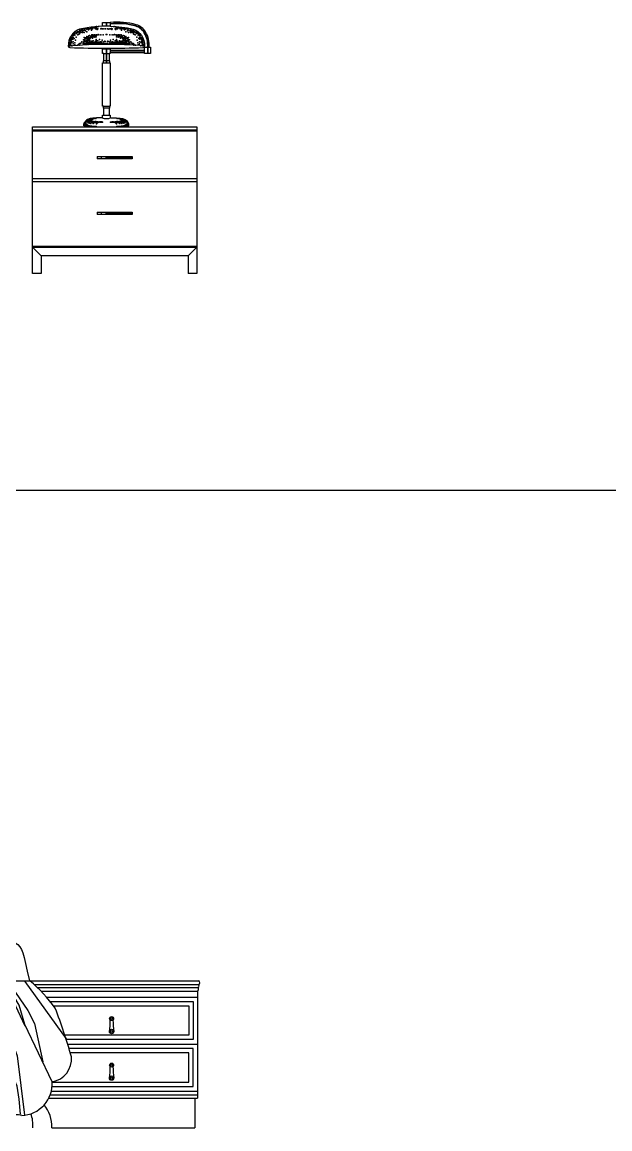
# Model space of a CAD drawing. Header units: millimetres. Extents: x 6388 to 59789, y -18725 to 8137.
# Drawn here: x 26672 to 28674, y 1434 to 5205 of the extents above; entities that cross this region are included whole.
import ezdxf

# ---------------------------------------------------------------- set-up
doc = ezdxf.new("R2010")
doc.units = ezdxf.units.MM
doc.layers.add('www.cad-blocks.net', color=7, linetype='Continuous')

# ---------------------------------------------------------------- blocks, each defined once
blk = doc.blocks.new('A$C5C5230F6')
for p, q in [((2681.4, 855.6), (2681.4, 842.7)), ((2682.9, 855.6), (2682.9, 842.7)), ((2681.4, 765.3), (2681.4, 749.7)), ((2682.9, 765.3), (2682.9, 749.7)), ((2695.2, 760.8), (2811.8, 760.8)), ((2695.2, 759.2), (2811.8, 759.2)), ((2821.6, 771), (2821.6, 749.9)), ((2822.8, 771), (2822.8, 749.9)), ((2671.6, 718.3), (2692.7, 718.3)), ((2672.9, 749.7), (2691.4, 749.7)), ((2691.4, 724.4), (2672.9, 724.4)), ((2681.5, 724.4), (2681.5, 718.3)), ((2681.7, 749.7), (2681.7, 724.4)), ((2682.6, 749.7), (2682.6, 724.4)), ((2682.8, 724.4), (2682.8, 718.3)), ((2695.2, 753.1), (2811.8, 753.1)), ((2671.6, 570.1), (2692.7, 570.1)), ((2691.4, 564), (2672.9, 564)), ((2672.9, 539.2), (2691.4, 539.2)), ((2430, 488), (2430, 500)), ((2430, 500), (2990, 500)), ((2990, 500), (2990, 488)), ((2990, 488), (2430, 488)), ((2430, 0), (2430, 488)), ((2990, 485), (2430, 485)), ((2990, 488), (2990, 90)), ((2650, 399.2), (2650, 391.2)), ((2650, 399.2), (2710, 399.2)), ((2770, 391.2), (2650, 391.2)), ((2770, 397.3), (2679.3, 397.3)), ((2770, 395.3), (2679.3, 395.3)), ((2769.9, 394), (2679.3, 394)), ((2710, 399.2), (2770, 399.2)), ((2770, 399.2), (2770, 391.2)), ((2990, 322.5), (2432.8, 322.5)), ((2990, 312.5), (2432.8, 312.5)), ((2650, 209), (2650, 201)), ((2650, 209), (2710, 209)), ((2770, 201), (2650, 201)), ((2770, 207.1), (2679.3, 207.1)), ((2770, 205), (2679.3, 205)), ((2769.9, 203.8), (2679.3, 203.8)), ((2710, 209), (2770, 209)), ((2770, 209), (2770, 201)), ((2990, 92), (2430, 92)), ((2430, 60), (2430, 90)), ((2430, 90), (2990, 90)), ((2460, 60), (2430, 90)), ((2960, 60), (2990, 90)), ((2990, 90), (2990, 0)), ((2960, 60), (2460, 60)), ((2460, 60), (2460, 0)), ((2960, 60), (2960, 0)), ((2460, 0), (2430, 0)), ((2990, 0), (2960, 0))]:
    blk.add_line(p, q)
for points in [[(2695.2, 842.4, 0.064459), (2590.8, 832.7, 0.178104), (2562.7, 811, 0.15202), (2552, 774.6)], [(2827.6, 771, 0.15616), (2815.6, 823.1, 0.180266), (2783.8, 847.6, 0.100872), (2695.2, 855)], [(2695.2, 842.4, -0.049707), (2773.5, 832.7, -0.178104), (2801.5, 811, -0.15202), (2812.3, 774.6)], [(2823.4, 771.4, 0.156017), (2812, 820.9, 0.179879), (2782.6, 843.6, 0.100831), (2695.7, 850.8, 0.100831)], [(2822.3, 771.5, 0.155978), (2811.1, 820.4, 0.179774), (2782.3, 842.6, 0.100821), (2695.8, 849.8, 0.100821)], [(2552, 774.6, 0.338174), (2557.6, 770.1, 0.021936), (2806.7, 770.1, 0.338174), (2812.3, 774.6)]]:
    blk.add_lwpolyline(points, format="xyb")
for points in [[(2669.1, 842.4), (2669.1, 855.6), (2695.2, 855.6), (2695.2, 842.4)], [(2668.3, 531.1), (2665.8, 531), (2662.8, 530.9), (2659.8, 530.8), (2656.8, 530.7), (2653.9, 530.5), (2651, 530.4), (2648.1, 530.2), (2645.2, 529.9), (2642.2, 529.7), (2639.3, 529.4), (2636.2, 529.1), (2633.2, 528.7), (2630, 528.3), (2626.8, 527.8), (2623.6, 527), (2620.5, 525.9), (2617.5, 524.5), (2614.5, 522.6), (2611.8, 520.1), (2609.2, 516.9)], [(2695.2, 531.1), (2697.7, 531), (2700.7, 530.9), (2703.7, 530.8), (2706.6, 530.7), (2709.6, 530.5), (2712.5, 530.4), (2715.4, 530.2), (2718.3, 529.9), (2721.2, 529.7), (2724.2, 529.4), (2727.2, 529.1), (2730.3, 528.7), (2733.5, 528.3), (2736.6, 527.8), (2739.8, 527), (2742.9, 525.9), (2746, 524.5), (2748.9, 522.6), (2751.7, 520.1), (2754.2, 516.9)], [(2604.7, 503.4), (2604.7, 503.6), (2604.8, 505.4), (2604.9, 507), (2605.1, 508.3), (2605.3, 509.4), (2605.6, 510.4), (2605.8, 511.2), (2606.1, 511.9), (2606.3, 512.6), (2606.6, 513.2), (2606.8, 513.7), (2607.1, 514.2), (2607.4, 514.7), (2607.7, 515.1), (2608.1, 515.6), (2608.4, 516), (2608.8, 516.5), (2609.2, 516.9)], [(2604.7, 503.4), (2612.9, 501.9), (2630.7, 500.8), (2654.8, 500.2), (2682, 500), (2709.3, 500.2), (2733.2, 500.8), (2750.8, 501.9), (2758.8, 503.4)], [(2758.8, 503.4), (2758.8, 503.6), (2758.7, 505.4), (2758.6, 507), (2758.4, 508.3), (2758.2, 509.4), (2757.9, 510.4), (2757.6, 511.2), (2757.4, 511.9), (2757.1, 512.6), (2756.9, 513.2), (2756.6, 513.7), (2756.3, 514.2), (2756, 514.7), (2755.7, 515.1), (2755.4, 515.6), (2755, 516), (2754.6, 516.5), (2754.2, 516.9)]]:
    blk.add_lwpolyline(points)
blk.add_lwpolyline([(2695.2, 718.3), (2695.2, 570.1), (2692.7, 570.1), (2692.7, 564), (2691.4, 564), (2691.4, 539.2), (2695.2, 539.2), (2695.2, 528.8, -0.140748), (2669.1, 528.8), (2669.1, 539.2), (2672.9, 539.2), (2672.9, 564), (2671.6, 564), (2671.6, 570.1), (2669.1, 570.1), (2669.1, 718.3), (2671.6, 718.3), (2671.6, 724.4), (2672.9, 724.4), (2672.9, 749.7), (2669.1, 749.7), (2669.1, 765.3), (2695.2, 765.3), (2695.2, 749.7), (2691.4, 749.7), (2691.4, 724.4), (2692.7, 724.4), (2692.7, 718.3)], format="xyb", close=True)
blk.add_lwpolyline([(2811.8, 749.9), (2811.8, 771), (2832.6, 771), (2832.6, 749.9)], close=True)
for centre, radius, start, end in [((2684.4, -613.3), 1394.2, 84.7395, 95.4499), ((2721.3, 387.8), 58, 168.6788, 176.6538), ((2721.3, 197.6), 58, 168.6788, 176.6538)]:
    blk.add_arc(centre, radius, start, end)
for p in [(2591.3, 830.1), (2597.4, 832.1), (2599.4, 831.1), (2600.5, 831.1), (2601.5, 830.1), (2607.6, 833.2), (2608.6, 833.2), (2608.6, 832.1), (2609.6, 834.2), (2609.6, 833.2), (2614.7, 835.2), (2615.8, 832.1), (2619.8, 836.2), (2620.9, 834.2), (2620.9, 830.1), (2621.9, 833.2), (2623.9, 834.2), (2628, 835.2), (2630, 834.2), (2632.1, 836.2), (2634.1, 836.2), (2635.1, 834.2), (2639.2, 838.2), (2640.2, 837.2), (2643.3, 837.2), (2644.3, 840.3), (2644.3, 834.2), (2647.4, 837.2), (2648.4, 841.3), (2648.4, 833.2), (2649.4, 837.2), (2650.4, 831.1), (2652.5, 833.2), (2655.5, 841.3), (2662.7, 834.2), (2663.7, 833.2), (2664.7, 835.2), (2668.8, 833.2), (2672.9, 833.2), (2679, 833.2), (2685.2, 833.2), (2690.2, 832.1), (2691.3, 833.2), (2695.4, 833.2), (2699.4, 835.2), (2700.4, 831.1), (2700.5, 833.2), (2701.5, 834.2), (2708.6, 841.3), (2711.7, 833.2), (2712.6, 831.1), (2713.7, 831.1), (2714.7, 837.2), (2715.8, 833.2), (2716.8, 837.2), (2719.8, 834.2), (2720.9, 837.2), (2723.9, 837.2), (2729, 834.2), (2730, 836.2), (2732.1, 836.2), (2734.1, 834.2), (2736.2, 835.2), (2740.2, 834.2), (2742.3, 833.2), (2743.3, 834.2), (2743.3, 830.1), (2744.3, 836.2), (2748.4, 832.1), (2749.4, 835.2), (2754.5, 834.2), (2754.5, 833.2), (2755.5, 833.2), (2755.5, 832.1), (2756.5, 833.2), (2762.7, 830.1), (2763.7, 831.1), (2764.7, 831.1), (2766.7, 832.1), (2772.9, 830.1), (2557.6, 795.5), (2558.7, 798.5), (2560.7, 793.4), (2561.7, 797.5), (2562.7, 800.6), (2562.7, 796.5), (2563.8, 803.6), (2565.8, 809.7), (2565.8, 809.7), (2565.8, 803.6), (2567.8, 811.8), (2567.8, 798.5), (2568.9, 817.9), (2568.9, 805.7), (2569.9, 811.8), (2571.9, 800.6), (2572.9, 814.8), (2574, 813.8), (2574, 811.8), (2575, 823), (2575, 818.9), (2577, 795.5), (2579.1, 818.9), (2579.1, 805.7), (2580.1, 821.9), (2580.1, 817.9), (2581.1, 820.9), (2583.1, 820.9), (2584.2, 812.8), (2585.2, 825), (2586.2, 825), (2587.2, 824), (2588.2, 815.8), (2590.3, 825), (2590.3, 819.9), (2590.3, 816.9), (2591.3, 828.1), (2592.3, 825), (2595.4, 827), (2595.4, 823), (2595.4, 820.9), (2598.4, 828.1), (2600.5, 827), (2600.5, 820.9), (2601.5, 828.1), (2601.5, 827), (2602.5, 827), (2603.5, 796.5), (2606.6, 820.9), (2606.6, 804.6), (2607.6, 829.1), (2607.6, 829.1), (2607.6, 797.5), (2607.6, 792.4), (2609.6, 799.5), (2610.7, 827), (2610.7, 803.6), (2612.7, 794.4), (2613.7, 794.4), (2614.7, 800.6), (2615.8, 823), (2615.8, 807.7), (2615.8, 804.6), (2616.8, 801.6), (2617.8, 797.5), (2618.8, 792.4), (2619.8, 806.7), (2619.8, 801.6), (2619.8, 798.5), (2620.9, 799.5), (2620.9, 792.4), (2621.9, 809.7), (2621.9, 803.6), (2621.9, 800.6), (2624.9, 810.7), (2624.9, 803.6), (2624.9, 797.5), (2624.9, 794.4), (2626, 800.6), (2627, 803.6), (2628, 808.7), (2628, 806.7), (2628, 802.6), (2630, 808.7), (2631.1, 829.1), (2631.1, 809.7), (2631.1, 806.7), (2632.1, 813.8), (2633.1, 804.6), (2634.1, 801.6), (2636.2, 812.8), (2636.2, 808.7), (2637.2, 809.7), (2637.2, 792.4), (2638.2, 810.7), (2638.2, 806.7), (2638.2, 806.7), (2640.2, 806.7), (2641.3, 812.8), (2641.3, 806.7), (2642.3, 812.8), (2642.3, 805.7), (2643.3, 810.7), (2644.3, 810.7), (2645.3, 811.8), (2647.4, 806.7), (2647.4, 797.5), (2648.4, 812.8), (2649.4, 811.8), (2649.4, 792.4), (2652.5, 792.4), (2654.5, 814.8), (2656.6, 812.8), (2658.6, 797.5), (2662.7, 812.8), (2667.8, 795.5), (2670.8, 812.8), (2681, 814.8), (2683.1, 814.8), (2693.3, 812.8), (2696.4, 795.5), (2701.5, 812.8), (2705.6, 797.5), (2707.6, 812.8), (2709.6, 814.8), (2711.7, 792.4), (2714.7, 811.8), (2714.7, 792.4), (2715.8, 812.8), (2716.8, 806.7), (2716.8, 797.5), (2718.8, 811.8), (2719.8, 810.7), (2720.9, 810.7), (2721.9, 812.8), (2721.9, 805.7), (2722.9, 812.8), (2722.9, 806.7), (2723.9, 806.7), (2726, 810.7), (2726, 806.7), (2726, 806.7), (2727, 809.7), (2727, 792.4), (2728, 812.8), (2728, 808.7), (2730, 801.6), (2731.1, 804.6), (2732.1, 813.8), (2733.1, 829.1), (2733.1, 809.7), (2733.1, 806.7), (2734.1, 808.7), (2736.2, 808.7), (2736.2, 806.7), (2736.2, 802.6), (2737.2, 803.6), (2738.2, 800.6), (2739.2, 810.7), (2739.2, 803.6), (2739.2, 797.5), (2739.2, 794.4), (2742.3, 809.7), (2742.3, 803.6), (2742.3, 800.6), (2743.3, 799.5), (2743.3, 792.4), (2744.3, 806.7), (2744.3, 801.6), (2744.3, 798.5), (2745.3, 792.4), (2746.3, 797.5), (2747.4, 801.6), (2748.4, 823), (2748.4, 807.7), (2748.4, 804.6), (2749.4, 800.6), (2750.4, 794.4), (2751.4, 794.4), (2753.5, 827), (2753.5, 803.6), (2754.5, 799.5), (2756.5, 829.1), (2756.5, 829.1), (2756.5, 797.5), (2756.5, 792.4), (2757.6, 820.9), (2757.6, 804.6), (2760.6, 796.5), (2761.6, 827), (2762.7, 828.1), (2762.7, 827), (2763.7, 827), (2763.7, 820.9), (2765.7, 828.1), (2768.8, 827), (2768.8, 823), (2768.8, 820.9), (2771.8, 825), (2772.9, 828.1), (2773.9, 825), (2773.9, 819.9), (2773.9, 816.9), (2775.9, 815.8), (2776.9, 824), (2778, 825), (2779, 825), (2780, 812.8), (2781, 820.9), (2783.1, 820.9), (2784.1, 821.9), (2784.1, 817.9), (2785.1, 818.9), (2785.1, 805.7), (2787.1, 795.5), (2789.2, 823), (2789.2, 818.9), (2790.2, 813.8), (2790.2, 811.8), (2791.2, 814.8), (2792.2, 800.6), (2794.3, 811.8), (2795.3, 817.9), (2795.3, 805.7), (2796.3, 811.8), (2796.3, 798.5), (2798.4, 809.7), (2798.4, 809.7), (2798.4, 803.6), (2800.4, 803.6), (2801.4, 800.6), (2801.4, 796.5), (2802.4, 797.5), (2803.5, 793.4), (2805.5, 798.5), (2806.5, 795.5), (2555.6, 780.2), (2556.6, 788.3), (2556.6, 780.2), (2556.6, 778.1), (2557.6, 784.3), (2557.6, 776.1), (2558.7, 783.2), (2560.7, 786.3), (2560.7, 784.3), (2560.7, 778.1), (2561.7, 790.4), (2561.7, 790.4), (2564.8, 788.3), (2564.8, 776.1), (2568.9, 789.4), (2568.9, 782.2), (2574, 779.2), (2575, 786.3), (2583.1, 778.1), (2588.2, 781.2), (2589.2, 778.1), (2591.3, 784.3), (2594.3, 783.2), (2595.4, 785.3), (2598.4, 789.4), (2602.5, 783.2), (2603.5, 788.3), (2605.6, 783.2), (2606.6, 790.4), (2607.6, 782.2), (2608.6, 783.2), (2609.6, 791.4), (2609.6, 785.3), (2609.6, 785.3), (2609.6, 785.3), (2610.7, 783.2), (2611.7, 781.2), (2612.7, 784.3), (2613.7, 785.3), (2613.7, 784.3), (2614.7, 789.4), (2615.8, 791.4), (2616.8, 789.4), (2616.8, 789.4), (2617.8, 789.4), (2617.8, 786.3), (2617.8, 786.3), (2617.8, 784.3), (2619.8, 780.2), (2621.9, 786.3), (2621.9, 782.2), (2622.9, 786.3), (2623.9, 787.3), (2623.9, 785.3), (2626, 791.4), (2626, 785.3), (2627, 786.3), (2627, 783.2), (2630, 791.4), (2630, 786.3), (2630, 783.2), (2633.1, 787.3), (2634.1, 785.3), (2634.1, 783.2), (2635.1, 791.4), (2635.1, 787.3), (2637.2, 787.3), (2637.2, 783.2), (2641.3, 787.3), (2641.3, 782.2), (2642.3, 788.3), (2644.3, 791.4), (2644.3, 786.3), (2645.3, 783.2), (2646.4, 788.3), (2646.4, 787.3), (2648.4, 787.3), (2648.4, 783.2), (2650.4, 783.2), (2650.4, 782.2), (2652.5, 783.2), (2653.5, 787.3), (2653.5, 786.3), (2654.5, 786.3), (2656.6, 787.3), (2658.6, 788.3), (2658.6, 783.2), (2660.6, 783.2), (2661.7, 789.4), (2662.7, 788.3), (2663.7, 783.2), (2665.7, 785.3), (2665.7, 785.3), (2666.7, 789.4), (2668.8, 784.3), (2671.8, 784.3), (2672.9, 789.4), (2676.9, 791.4), (2678, 790.4), (2678, 784.3), (2682, 784.3), (2682.1, 784.3), (2686.2, 790.4), (2686.2, 784.3), (2687.2, 791.4), (2691.3, 789.4), (2692.3, 784.3), (2695.4, 784.3), (2697.4, 789.4), (2698.4, 785.3), (2698.4, 785.3), (2700.5, 783.2), (2701.5, 788.3), (2702.5, 789.4), (2703.5, 783.2), (2705.6, 788.3), (2705.6, 783.2), (2707.6, 787.3), (2709.6, 786.3), (2710.7, 787.3), (2710.7, 786.3), (2711.7, 783.2), (2713.7, 783.2), (2713.7, 782.2), (2715.8, 787.3), (2715.8, 783.2), (2717.8, 788.3), (2717.8, 787.3), (2718.8, 783.2), (2719.8, 791.4), (2719.8, 786.3), (2721.9, 788.3), (2722.9, 787.3), (2722.9, 782.2), (2727, 787.3), (2727, 783.2), (2729, 791.4), (2729, 787.3), (2730, 785.3), (2730, 783.2), (2731.1, 787.3), (2734.1, 791.4), (2734.1, 786.3), (2734.1, 783.2), (2737.2, 786.3), (2737.2, 783.2), (2738.2, 791.4), (2738.2, 785.3), (2740.2, 787.3), (2740.2, 785.3), (2741.3, 786.3), (2742.3, 786.3), (2742.3, 782.2), (2744.3, 780.2), (2746.3, 789.4), (2746.3, 786.3), (2746.3, 786.3), (2746.3, 784.3), (2747.4, 789.4), (2747.4, 789.4), (2748.4, 791.4), (2749.4, 789.4), (2750.4, 785.3), (2750.4, 784.3), (2751.4, 784.3), (2752.5, 781.2), (2753.5, 783.2), (2754.5, 791.4), (2754.5, 785.3), (2754.5, 785.3), (2754.5, 785.3), (2755.5, 783.2), (2756.5, 782.2), (2757.6, 790.4), (2758.6, 783.2), (2760.6, 788.3), (2761.6, 783.2), (2765.7, 789.4), (2768.8, 785.3), (2769.8, 783.2), (2772.9, 784.3), (2774.9, 778.1), (2775.9, 781.2), (2781, 778.1), (2789.2, 786.3), (2790.2, 779.2), (2795.3, 789.4), (2795.3, 782.2), (2799.4, 788.3), (2799.4, 776.1), (2802.4, 790.4), (2802.4, 790.4), (2803.5, 786.3), (2803.5, 784.3), (2803.5, 778.1), (2805.5, 783.2), (2806.5, 784.3), (2806.5, 776.1), (2807.5, 788.3), (2807.5, 780.2), (2807.5, 778.1), (2808.6, 780.2), (2640, 528), (2645.5, 528.6), (2718.8, 528.6), (2724.3, 528), (2607.5, 504.6), (2607.8, 507.8), (2607.8, 507.3), (2608.1, 511.1), (2608.1, 510), (2608.1, 508.7), (2608.1, 506.5), (2608.1, 504), (2608.4, 504.3), (2608.6, 506.7), (2608.9, 508.4), (2608.9, 508.1), (2608.9, 508.1), (2609.2, 510.8), (2609.2, 506.2), (2609.2, 504.3), (2609.4, 512.7), (2609.7, 504), (2609.7, 502.7), (2610, 510.3), (2610, 506.5), (2610.3, 513.6), (2610.3, 512.5), (2610.3, 508.1), (2610.3, 505.7), (2610.5, 513.8), (2610.5, 510), (2610.8, 514.4), (2610.8, 511.9), (2610.8, 511.7), (2610.8, 511.4), (2610.8, 511.1), (2611.1, 514.4), (2611.1, 506.7), (2611.1, 503.5), (2611.1, 503.2), (2611.4, 515.7), (2611.4, 502.9), (2611.6, 503.2), (2611.6, 502.4), (2611.9, 517.1), (2611.9, 506.2), (2612.2, 506.7), (2612.2, 503.7), (2612.7, 517.1), (2612.7, 503.2), (2613.3, 509.2), (2613.3, 506.5), (2613.8, 502.7), (2614.1, 503.5), (2614.1, 502.7), (2614.6, 502.1), (2614.9, 520.1), (2614.9, 519.3), (2614.9, 508.9), (2615.2, 504), (2615.2, 503.7), (2616, 506.5), (2616, 504.3), (2616.3, 502.4), (2616.5, 517.1), (2616.8, 505.9), (2616.8, 501.8), (2617.4, 519.3), (2617.4, 502.4), (2617.6, 502.1), (2617.9, 520.1), (2617.9, 519.8), (2618.4, 521.5), (2618.4, 502.4), (2618.7, 521.5), (2619.3, 519), (2619.5, 514.1), (2620.1, 521.2), (2620.1, 504.8), (2620.1, 501.6), (2620.4, 523.1), (2620.6, 523.1), (2620.6, 517.9), (2620.6, 502.7), (2620.9, 522.8), (2620.9, 521.2), (2620.9, 520.4), (2621.2, 521.2), (2621.4, 515.5), (2622, 501.6), (2622.3, 524.2), (2622.5, 522.8), (2622.5, 521.2), (2622.8, 501.6), (2623.4, 521.5), (2623.4, 517.9), (2623.4, 512.2), (2623.4, 503.5), (2623.4, 501.6), (2623.6, 523.9), (2623.6, 522.6), (2623.6, 513.6), (2623.9, 517.9), (2624.2, 523.9), (2624.2, 520.4), (2624.2, 518.7), (2624.4, 525), (2624.4, 523.4), (2624.4, 522.3), (2624.7, 519), (2624.7, 516.8), (2625, 524.5), (2625, 521.2), (2625.3, 522.6), (2625.3, 521.7), (2625.8, 520.4), (2625.8, 516.8), (2626.1, 525.3), (2626.1, 522.3), (2626.1, 521.2), (2626.1, 501.6), (2626.4, 521.5), (2626.4, 518.2), (2626.6, 520.1), (2626.9, 522.8), (2627.2, 526.1), (2627.2, 524.7), (2627.4, 525.3), (2627.4, 524.2), (2627.4, 520.1), (2627.4, 520.1), (2627.4, 517.9), (2627.4, 501.3), (2627.7, 525.6), (2628, 524.7), (2628, 523.4), (2628, 502.1), (2628.5, 525.6), (2628.5, 519), (2628.5, 515.5), (2629.4, 511.7), (2629.6, 526.1), (2629.6, 522.3), (2629.6, 515.2), (2629.9, 518.5), (2630.2, 519.8), (2630.2, 518.2), (2630.2, 517.1), (2630.2, 501), (2630.5, 525.3), (2630.7, 517.4), (2631, 501.6), (2631.5, 526.1), (2631.5, 518.7), (2631.5, 517.6), (2631.8, 519), (2632.1, 501), (2632.4, 526.4), (2632.4, 517.6), (2632.9, 515.5), (2633.2, 525.8), (2634.5, 501.3), (2634.8, 524.5), (2634.8, 514.4), (2635.4, 517.6), (2635.4, 516.3), (2635.6, 526.9), (2636.5, 518.5), (2636.5, 517.4), (2636.5, 516.6), (2636.7, 511.1), (2637, 517.6), (2637.3, 501.3), (2638.6, 517.4), (2639.7, 513.8), (2639.7, 501), (2640.3, 514.7), (2641.1, 516.8), (2641.1, 515.5), (2641.9, 517.1), (2642.7, 500.8), (2643.5, 517.9), (2643.5, 515.7), (2643.8, 514.1), (2644.4, 517.4), (2644.6, 517.4), (2644.9, 500.8), (2645.2, 517.6), (2645.2, 515.7), (2645.5, 516.6), (2646, 517.4), (2646.3, 517.9), (2646.3, 516), (2646.5, 517.1), (2647.1, 500.8), (2647.9, 510.3), (2648.2, 516), (2648.2, 515.7), (2649, 515.7), (2650.1, 513.3), (2650.6, 517.4), (2650.6, 517.1), (2650.6, 517.1), (2650.6, 515.2), (2651.7, 513.3), (2652.3, 517.4), (2652.3, 516.8), (2652.3, 516.3), (2652.3, 515.7), (2652.5, 516.8), (2655, 515.5), (2655.3, 516.3), (2655.8, 516), (2656.1, 515.5), (2656.4, 516), (2657.5, 516.3), (2657.7, 516), (2657.7, 515.7), (2659.1, 516.8), (2660.2, 516.6), (2661.6, 516.6), (2661.8, 515.5), (2662.4, 516.8), (2662.9, 516.8), (2663.7, 515.5), (2664.6, 515.5), (2664.8, 516.3), (2666.7, 515.7), (2667, 516.6), (2667.8, 516.3), (2668.4, 516.3), (2695.9, 516.3), (2696.5, 516.3), (2697.5, 515.7), (2699.5, 516.3), (2699.7, 515.5), (2700.5, 515.5), (2701.4, 516.8), (2701.9, 516.8), (2702.5, 515.5), (2702.7, 516.6), (2704.1, 516.6), (2705.2, 516.8), (2706.5, 516), (2706.5, 515.7), (2706.8, 516.3), (2707.9, 516), (2708.2, 515.5), (2708.5, 516), (2709, 516.3), (2709.3, 515.5), (2711.7, 516.8), (2712, 517.4), (2712, 516.8), (2712, 516.3), (2712, 515.7), (2712.6, 513.3), (2713.6, 517.4), (2713.6, 517.1), (2713.6, 517.1), (2713.6, 515.2), (2714.2, 513.3), (2715.3, 515.7), (2716.1, 516), (2716.1, 515.7), (2716.4, 510.3), (2717.2, 500.8), (2717.7, 517.1), (2718, 517.9), (2718, 516), (2718.3, 517.4), (2718.8, 516.6), (2719.1, 517.6), (2719.1, 515.7), (2719.4, 500.8), (2719.6, 517.4), (2719.9, 517.4), (2720.5, 514.1), (2720.7, 517.9), (2720.7, 515.7), (2721.6, 500.8), (2722.4, 517.1), (2723.2, 516.8), (2723.2, 515.5), (2724, 514.7), (2724.6, 513.8), (2724.6, 501), (2725.6, 517.4), (2726.2, 517.9), (2727, 501.3), (2727.3, 517.6), (2727.6, 511.1), (2727.8, 518.5), (2727.8, 517.4), (2727.8, 516.6), (2728.6, 526.9), (2728.9, 517.6), (2729.5, 524.5), (2729.5, 514.4), (2729.7, 501.3), (2730.6, 518.2), (2730.6, 516.6), (2731.1, 525.8), (2731.4, 515.5), (2731.9, 526.4), (2731.9, 517.6), (2732.2, 501), (2732.5, 519), (2732.7, 526.1), (2732.7, 518.7), (2732.7, 517.6), (2733.3, 516.8), (2733.3, 501.6), (2733.8, 525.3), (2734.1, 519.8), (2734.1, 518.2), (2734.1, 517.1), (2734.1, 501), (2734.4, 518.5), (2734.7, 526.1), (2734.7, 522.3), (2734.7, 515.2), (2734.9, 511.7), (2735.2, 518.7), (2735.7, 525.6), (2735.7, 520.1), (2735.7, 519), (2735.7, 515.5), (2736.3, 524.7), (2736.3, 523.4), (2736.3, 502.1), (2736.8, 525.3), (2736.8, 524.2), (2736.8, 520.1), (2736.8, 517.9), (2736.8, 501.3), (2737.1, 526.1), (2737.4, 522.8), (2737.7, 520.1), (2737.9, 523.1), (2737.9, 521.5), (2737.9, 518.2), (2738.2, 525.3), (2738.2, 524.2), (2738.2, 522.3), (2738.2, 521.2), (2738.2, 501.6), (2738.5, 520.4), (2738.5, 520.4), (2738.5, 516.8), (2739, 523.4), (2739, 521.7), (2739.3, 524.5), (2739.3, 521.2), (2739.6, 519), (2739.8, 525), (2739.8, 523.4), (2740.1, 520.4), (2740.1, 518.7), (2740.4, 517.9), (2740.7, 523.9), (2740.7, 513.6), (2740.9, 521.5), (2740.9, 512.2), (2740.9, 503.5), (2740.9, 501.6), (2741.5, 501.6), (2741.7, 522.8), (2741.7, 521.2), (2742.3, 501.6), (2742.8, 515.5), (2743.1, 521.2), (2743.4, 522.8), (2743.4, 521.2), (2743.4, 520.4), (2743.7, 523.1), (2743.7, 517.9), (2743.7, 502.7), (2744.2, 521.2), (2744.2, 504.8), (2744.2, 501.6), (2744.7, 514.1), (2745, 519), (2745.6, 521.5), (2745.8, 521.5), (2745.8, 502.4), (2746.4, 520.1), (2746.4, 519.8), (2746.7, 502.1), (2746.9, 519.3), (2746.9, 502.4), (2747.2, 503.5), (2747.5, 505.9), (2747.5, 501.8), (2747.7, 517.1), (2748, 502.4), (2748.3, 506.5), (2748.3, 504.3), (2749.1, 504), (2749.1, 503.7), (2749.4, 520.1), (2749.4, 519.3), (2749.4, 508.9), (2749.7, 502.1), (2750.2, 504.8), (2750.2, 503.5), (2750.2, 502.7), (2750.5, 502.7), (2751, 509.2), (2751, 506.5), (2751.6, 517.1), (2751.6, 503.2), (2752.1, 506.7), (2752.1, 503.7), (2752.4, 517.1), (2752.4, 506.2), (2752.4, 504), (2752.4, 502.9), (2752.7, 503.2), (2752.7, 502.4), (2752.9, 515.7), (2752.9, 502.9), (2753.2, 514.4), (2753.2, 506.7), (2753.2, 503.5), (2753.2, 503.2), (2753.5, 514.4), (2753.5, 511.9), (2753.5, 511.4), (2753.5, 511.1), (2753.7, 513.8), (2753.7, 510), (2754, 513.6), (2754, 512.5), (2754, 508.1), (2754.3, 510.3), (2754.3, 506.5), (2754.6, 506.2), (2754.6, 504), (2754.6, 502.7), (2754.8, 512.7), (2755.1, 510.8), (2755.1, 506.5), (2755.1, 506.2), (2755.1, 504.3), (2755.1, 503.7), (2755.4, 508.4), (2755.4, 508.1), (2755.9, 504.3), (2756.2, 511.1), (2756.2, 508.7), (2756.2, 506.5), (2756.2, 505.9), (2756.2, 504), (2756.5, 507.8), (2756.5, 507.3), (2756.7, 504.6)]:
    blk.add_point(p)
blk = doc.blocks.new('A$C0C653DDB')
for p, q in [((634.5, 569.1), (634.5, 947.6)), ((634.5, 947.6), (2364.8, 947.6)), ((2364.8, 947.6), (2364.8, 635.8)), ((639.5, 574.4), (639.5, 942.6)), ((639.5, 942.6), (2359.8, 942.6)), ((2359.8, 942.6), (2359.8, 638.4)), ((1379.2, 753.9), (1406.3, 756)), ((1406.3, 756), (1432.6, 757.4)), ((1432.6, 757.4), (1458.5, 758.2)), ((1458.5, 758.2), (1484.4, 758.3)), ((1484.4, 758.3), (1510.6, 757.7)), ((1510.6, 757.7), (1537.5, 756.4)), ((1537.5, 756.4), (1565.6, 754.3)), ((1565.6, 754.3), (1595.2, 751.5)), ((1086.7, 620.2), (1163.8, 725.2)), ((1112.6, 715.1), (1127.2, 718.3)), ((1127.2, 718.3), (1144.1, 721.6)), ((1144.1, 721.6), (1163.6, 725.2)), ((1163.6, 725.2), (1185.9, 729)), ((1185.9, 729), (1210.5, 733)), ((1210.5, 733), (1236.9, 737)), ((1236.9, 737), (1264.7, 740.9)), ((1264.7, 740.9), (1293.3, 744.7)), ((1293.3, 744.7), (1322.3, 748.2)), ((1322.3, 748.2), (1351.1, 751.3)), ((1351.1, 751.3), (1379.2, 753.9)), ((1595.2, 751.5), (1626.4, 747.8)), ((1626.4, 747.8), (1658.9, 743.5)), ((1658.9, 743.5), (1691.8, 738.6)), ((1691.8, 738.6), (1724.4, 733.4)), ((1724.4, 733.4), (1756, 728)), ((1756, 728), (1786, 722.5)), ((1786, 722.5), (1813.5, 717)), ((1813.5, 717), (1837.8, 711.8)), ((852.5, 678.5), (877.3, 680.3)), ((877.3, 680.3), (902, 681.8)), ((902, 681.8), (925.9, 683.1)), ((925.9, 683.1), (948.5, 684.3)), ((948.5, 684.3), (969.2, 685.6)), ((969.2, 685.6), (987.5, 686.8)), ((987.5, 686.8), (1002.9, 688.3)), ((1002.9, 688.3), (1015.7, 689.8)), ((1003.2, 688.3), (1032.8, 641.7)), ((1015.7, 689.8), (1026.4, 691.5)), ((1026.4, 691.5), (1035.4, 693.4)), ((1035.4, 693.4), (1043.3, 695.4)), ((1035.7, 693.5), (1081.3, 679.4)), ((1043.3, 695.4), (1050.3, 697.4)), ((1050.3, 697.4), (1057, 699.6)), ((1057, 699.6), (1063.9, 701.9)), ((1063.9, 701.9), (1071.3, 704.3)), ((1071.3, 704.3), (1079.6, 706.8)), ((1079.6, 706.8), (1089.1, 709.4)), ((1081.3, 679.4), (1119.1, 664.3)), ((1089.1, 709.4), (1100, 712.2)), ((1100, 712.2), (1112.6, 715.1)), ((1837.8, 711.8), (1858.6, 706.9)), ((1858.6, 706.9), (1875.8, 702.4)), ((1875.8, 702.4), (1890.1, 698.2)), ((1890.1, 698.2), (1901.9, 694.3)), ((1901.9, 694.3), (1911.5, 690.6)), ((1911.5, 690.6), (1919.4, 687.1)), ((1919.4, 687.1), (1926, 683.8)), ((1926, 683.8), (1931.8, 680.6)), ((1931.8, 680.6), (1937.2, 677.5)), ((712.5, 640), (737.6, 655.1)), ((737.6, 655.1), (760.5, 664.6)), ((760.5, 664.6), (782.4, 670.2)), ((782.4, 670.2), (804.6, 673.7)), ((804.6, 673.7), (828.1, 676.3)), ((828.1, 676.3), (852.5, 678.5)), ((1032.8, 641.7), (1049, 587.9)), ((1920.6, 636.4), (1954, 669.7)), ((1937.2, 677.5), (1942.5, 674.6)), ((1990.9, 665.1), (1942.2, 609.4)), ((1942.5, 674.6), (1948, 672)), ((1948, 672), (1954, 669.7)), ((1954, 669.7), (1961, 667.8)), ((1961, 667.8), (1969.1, 666.3)), ((1969.1, 666.3), (1978.7, 665.4)), ((1978.7, 665.4), (1990.2, 665.1)), ((1990.2, 665.1), (2003.6, 665.4)), ((2003.6, 665.4), (2018.8, 666.3)), ((2018.8, 666.3), (2035.4, 667.5)), ((2035.4, 667.5), (2053, 669.1)), ((2053, 669.1), (2071.1, 670.9)), ((2071.1, 670.9), (2089.4, 672.6)), ((2089.4, 672.6), (2107.5, 674.4)), ((2107.5, 674.4), (2125, 675.8)), ((2125, 675.8), (2141.6, 677)), ((2141.6, 677), (2157.4, 677.8)), ((2157.4, 677.8), (2172.7, 678.1)), ((2172.7, 678.1), (2187.7, 678)), ((2187.7, 678), (2202.6, 677.3)), ((2202.6, 677.3), (2217.7, 676.1)), ((2217.7, 676.1), (2233.1, 674.2)), ((2233.1, 674.2), (2249.1, 671.6)), ((2249.1, 671.6), (2265.8, 668.3)), ((2265.8, 668.3), (2282.9, 664.4)), ((2282.9, 664.4), (2300, 659.9)), ((2300, 659.9), (2316.7, 655)), ((2316.7, 655), (2332.6, 649.6)), ((2332.6, 649.6), (2347.3, 644)), ((2347.3, 644), (2360.4, 638.2)), ((650.7, 586.4), (684, 617.6)), ((684, 617.6), (712.5, 640)), ((1070.5, 577.1), (1086.7, 620.2)), ((1899.1, 604.1), (1920.6, 636.4)), ((1904.5, 571.8), (1899.1, 604.1)), ((1942.2, 609.4), (1942.2, 587.9)), ((2360.4, 638.2), (2371.4, 632.3)), ((2371.4, 632.3), (2380.2, 626.2)), ((2380.2, 626.2), (2387, 619.1)), ((2387, 619.1), (2392.6, 610)), ((2392.6, 610), (2397.3, 598.1)), ((611.6, 544.6), (650.7, 586.4)), ((1049, 587.9), (1032.8, 517.9)), ((1059.1, 502.6), (1070.5, 577.1)), ((1958.4, 561), (1904.5, 571.8)), ((1906.1, 571.3), (1915.2, 534.1)), ((1942.2, 587.9), (1974.5, 528.7)), ((2397.3, 598.1), (2401.9, 582.4)), ((2401.9, 582.4), (2406.8, 561.8)), ((565.2, 490.6), (611.6, 544.6)), ((1915.2, 534.1), (1951.3, 502.6)), ((1974.5, 528.7), (1974.5, 502.6)), ((2406.8, 561.8), (2412.6, 535.5)), ((2412.6, 535.5), (2419.8, 502.6)), ((595.9, 502.6), (3.4, 502.6)), ((565.2, 490.6), (3.4, 490.6)), ((16.4, 502.6), (2983, 502.6)), ((596.8, 500.7), (456.2, 304.7)), ((655.3, 502.6), (585.7, 401.4)), ((667.6, 502.6), (596.8, 349.9)), ((615.2, 419.8), (664.1, 502.6)), ((696.2, 408.8), (726.2, 502.6)), ((718.3, 452.9), (733.6, 502.6)), ((802.9, 452.9), (834.9, 502.6)), ((843, 502.6), (821.3, 401.4)), ((853.8, 372), (853.8, 502.6)), ((1032.8, 517.9), (986.7, 502.6)), ((1100.5, 475), (1108.4, 502.6)), ((1115.2, 298.4), (1122.6, 502.6)), ((1125.1, 502.6), (1148.3, 313.1)), ((1185.2, 434.5), (1178.7, 502.6)), ((1346.2, 502.6), (1284.5, 386.7)), ((1336.1, 394), (1347.3, 502.6)), ((1361.9, 280), (1361.9, 502.6)), ((1447.3, 502.6), (1369.2, 210.2)), ((1500.1, 502.6), (1461.2, 184.4)), ((1500.5, 502.6), (1539.4, 184.4)), ((1552.7, 502.6), (1565.1, 287.4)), ((1553.4, 502.6), (1631.4, 210.2)), ((1638.8, 280), (1638.8, 502.6)), ((1664.5, 394), (1653.3, 502.6)), ((1654.4, 502.6), (1716.1, 386.7)), ((1815.5, 434.5), (1822, 502.6)), ((1875.5, 502.6), (1852.3, 313.1)), ((1885.4, 298.4), (1878, 502.6)), ((1900.1, 475), (1892.2, 502.6)), ((2146.8, 372), (2146.8, 502.6)), ((2157.2, 504.4), (2179.3, 401.4)), ((2197.7, 452.9), (2164.6, 504.4)), ((2282.4, 452.9), (2267.1, 502.6)), ((2304.5, 408.8), (2275, 500.7)), ((2275, 493.3), (2322.9, 445.5)), ((2333.9, 500.7), (2403.8, 349.9)), ((2385.4, 419.8), (2337.6, 500.7)), ((2345.3, 502.6), (2414.9, 401.4)), ((2403.4, 502.6), (2995.9, 502.6)), ((2403.8, 500.7), (2544.4, 304.7)), ((2435.4, 490.6), (2995.9, 490.6)), ((553.1, 479.6), (4.7, 479.6)), ((540.8, 467.6), (6.5, 467.6)), ((6.5, 467.6), (6.5, 126.6)), ((722.1, 489.9), (677.8, 445.5)), ((703.5, 239.6), (718.3, 452.9)), ((780.8, 379.3), (802.9, 452.9)), ((1063.7, 265.3), (1100.5, 475)), ((1342.5, 456), (1310.3, 368.3)), ((1658.1, 456), (1690.3, 368.3)), ((1936.9, 265.3), (1900.1, 475)), ((2219.8, 379.3), (2197.7, 452.9)), ((2297.1, 239.6), (2282.4, 452.9)), ((2447.6, 479.6), (2994.6, 479.6)), ((2459.8, 467.6), (2992.8, 467.6)), ((2992.8, 467.6), (2992.8, 126.6)), ((522.4, 447.6), (6.5, 447.6)), ((510, 432.6), (21.5, 432.6)), ((21.5, 432.6), (21.5, 302.6)), ((498.7, 417.6), (36.5, 417.6)), ((36.5, 417.6), (36.5, 317.6)), ((596.8, 353.6), (615.2, 419.8)), ((677.8, 445.5), (637.3, 287.4)), ((1196.2, 386.7), (1185.2, 434.5)), ((1804.4, 386.7), (1815.5, 434.5)), ((2322.9, 445.5), (2363.4, 287.4)), ((2403.8, 353.6), (2385.4, 419.8)), ((2478.2, 447.6), (2992.8, 447.6)), ((2490.6, 432.6), (2977.8, 432.6)), ((2501.9, 417.6), (2962.8, 417.6)), ((2962.8, 417.6), (2962.8, 317.6)), ((2977.8, 432.6), (2977.8, 302.6)), ((585.7, 401.4), (563.6, 357.3)), ((685.1, 360.9), (696.2, 408.8)), ((718.3, 99.8), (780.8, 379.3)), ((821.3, 401.4), (795.6, 235.9)), ((1210.9, 254.3), (1196.2, 386.7)), ((1284.5, 386.7), (1255.1, 239.6)), ((1336.1, 276.4), (1336.1, 394)), ((1664.5, 276.4), (1664.5, 394)), ((1716.1, 386.7), (1745.5, 239.6)), ((1789.7, 254.3), (1804.4, 386.7)), ((2179.3, 401.4), (2205.1, 235.9)), ((2282.4, 99.8), (2219.8, 379.3)), ((2315.5, 360.9), (2304.5, 408.8)), ((2414.9, 401.4), (2437, 357.3)), ((503, 158.9), (596.8, 353.6)), ((563.6, 357.3), (535.6, 226.7)), ((670.4, 287.4), (685.1, 360.9)), ((853.8, 272.7), (853.8, 372)), ((1310.3, 368.3), (1288.2, 246.9)), ((1690.3, 368.3), (1712.4, 246.9)), ((2146.8, 272.7), (2146.8, 372)), ((2330.2, 287.4), (2315.5, 360.9)), ((2497.7, 158.9), (2403.8, 353.6)), ((2437, 357.3), (2465, 226.7)), ((21.5, 302.6), (455.5, 302.6)), ((36.5, 317.6), (460.4, 317.6)), ((1148.3, 313.1), (1144.7, 232.2)), ((1852.3, 313.1), (1856, 232.2)), ((2962.8, 317.6), (2540.3, 317.6)), ((2977.8, 302.6), (2545.1, 302.6)), ((450.8, 287.6), (6.5, 287.6)), ((21.5, 142.6), (21.5, 272.6)), ((21.5, 272.6), (446.2, 272.6)), ((637.3, 287.4), (622.5, 246.9)), ((655.7, 217.5), (670.4, 287.4)), ((857.5, 188.1), (853.8, 272.7)), ((1067.4, 110.9), (1063.7, 265.3)), ((1104.2, 118.2), (1115.2, 298.4)), ((1310.3, 195.5), (1336.1, 276.4)), ((1343.4, 125.6), (1361.9, 280)), ((1565.1, 287.4), (1565.1, 202.8)), ((1657.2, 125.6), (1638.8, 280)), ((1690.3, 195.5), (1664.5, 276.4)), ((1896.4, 118.2), (1885.4, 298.4)), ((1933.3, 110.9), (1936.9, 265.3)), ((2143.1, 188.1), (2146.8, 272.7)), ((2344.9, 217.5), (2330.2, 287.4)), ((2363.4, 287.4), (2378.1, 246.9)), ((2549.8, 287.6), (2992.8, 287.6)), ((2977.8, 272.6), (2554.4, 272.6)), ((2977.8, 142.6), (2977.8, 272.6)), ((36.5, 157.6), (36.5, 257.6)), ((36.5, 257.6), (441.7, 257.6)), ((622.5, 246.9), (597.2, 44.8)), ((696.2, 136.6), (703.5, 239.6)), ((795.6, 235.9), (773.5, 107.2)), ((1144.7, 232.2), (1155.7, 129.3)), ((1207.2, 110.9), (1210.9, 254.3)), ((1255.1, 239.6), (1222, 107.2)), ((1288.2, 246.9), (1239.6, 17.3)), ((1712.4, 246.9), (1753.4, 53.3)), ((1745.5, 239.6), (1778.6, 107.2)), ((1793.4, 110.9), (1789.7, 254.3)), ((1856, 232.2), (1844.9, 129.3)), ((2205.1, 235.9), (2227.1, 107.2)), ((2304.5, 136.6), (2297.1, 239.6)), ((2378.1, 246.9), (2403.4, 44.8)), ((2962.8, 257.6), (2558.9, 257.6)), ((2962.8, 157.6), (2962.8, 257.6)), ((622.5, 144), (655.7, 217.5)), ((1284.5, 96.2), (1310.3, 195.5)), ((1369.2, 210.2), (1336.1, 85.1)), ((1565.1, 202.8), (1568.8, 81.5)), ((1631.4, 210.2), (1664.5, 85.1)), ((1716.1, 96.2), (1690.3, 195.5)), ((2378.1, 144), (2344.9, 217.5)), ((502.9, 157.6), (36.5, 157.6)), ((875.9, 70.4), (857.5, 188.1)), ((1461.2, 184.4), (1457.6, 103.5)), ((1539.4, 184.4), (1543.1, 103.5)), ((2123.9, 65.5), (2143.1, 188.1)), ((2497.7, 157.6), (2962.8, 157.6)), ((506.1, 126.6), (6.5, 126.6)), ((6.5, 126.6), (6.5, 102.6)), ((509.9, 114.6), (6.5, 114.6)), ((503.3, 142.6), (21.5, 142.6)), ((615.2, 99.8), (622.5, 144)), ((688.8, 59.4), (696.2, 136.6)), ((1088.4, 51.1), (1104.2, 118.2)), ((1155.7, 129.3), (1155.7, 74.1)), ((1314, 41), (1343.4, 125.6)), ((1692.5, 24.1), (1657.2, 125.6)), ((1844.9, 129.3), (1844.9, 49.2)), ((1912.3, 51.1), (1896.4, 118.2)), ((2311.8, 59.4), (2304.5, 136.6)), ((2385.4, 99.8), (2378.1, 144)), ((2490.8, 114.6), (2992.8, 114.6)), ((2494.5, 126.6), (2992.8, 126.6)), ((2497.3, 142.6), (2977.8, 142.6)), ((2992.8, 126.6), (2992.8, 102.6)), ((16.4, 102.6), (6.5, 102.6)), ((515.2, 102.6), (16.4, 102.6)), ((16.4, 102.6), (16.4, 2.6)), ((611.5, 48.4), (615.2, 99.8)), ((687.1, 14.2), (718.3, 99.8)), ((773.5, 107.2), (773.5, 30)), ((1055.1, 45.7), (1067.4, 110.9)), ((1222, 107.2), (1188.8, 55.7)), ((1203.6, 44.7), (1207.2, 110.9)), ((1241.2, 18.2), (1284.5, 96.2)), ((1336.1, 85.1), (1311.5, 39)), ((1457.6, 103.5), (1431.8, 33.7)), ((1543.1, 103.5), (1572.7, 23.1)), ((1568.8, 81.5), (1574.6, 24.2)), ((1664.5, 85.1), (1689.2, 39)), ((1737.1, 58.4), (1716.1, 96.2)), ((1778.6, 107.2), (1818.1, 45.9)), ((1799, 10.2), (1793.4, 110.9)), ((1945.5, 45.7), (1933.3, 110.9)), ((2227.1, 107.2), (2227.1, 30)), ((2313.5, 14.2), (2282.4, 99.8)), ((2389.1, 48.4), (2385.4, 99.8)), ((2485.4, 102.6), (2983, 102.6)), ((2983, 102.6), (2992.8, 102.6)), ((2983, 102.6), (2983, 2.6)), ((684.8, 15.8), (688.8, 59.4)), ((1155.7, 74.1), (1203.6, 44.7)), ((1572.2, 22.8), (1610.3, 49.9)), ((1610.3, 49.9), (1623.5, 58)), ((1623.5, 58), (1634.7, 63)), ((1634.7, 63), (1641.3, 65.1)), ((1641.3, 65.1), (1652.3, 64.7)), ((1652.3, 64.7), (1662.6, 58)), ((1662.6, 58), (1662.8, 45.9)), ((1662.8, 45.9), (1662.6, 33.2)), ((1701.1, 35.6), (1715.8, 54.5)), ((1715.8, 54.5), (1734.4, 58.5)), ((1734.4, 58.5), (1751.4, 54.5)), ((1751.4, 54.5), (1762, 31.4)), ((1803, 21.5), (1822.4, 47.4)), ((1822.4, 47.4), (1868, 42.6)), ((1868, 42.6), (1879, 33.8)), ((2315.8, 15.8), (2311.8, 59.4)), ((16.4, 2.6), (504.4, 2.6)), ((1368.8, 2.6), (1388.7, 2.6)), ((1518.6, 2.6), (1549.1, 2.6)), ((1662.6, 33.2), (1670.2, 25.6)), ((1670.2, 25.6), (1676.8, 22.5)), ((1676.8, 22.5), (1680.7, 22.1)), ((1680.7, 22.1), (1687.4, 22.5)), ((1687.4, 22.5), (1701.1, 35.6)), ((1762, 31.4), (1772.7, 8.3)), ((1772.7, 8.3), (1777.6, 6.3)), ((1777.6, 6.3), (1783.3, 4.8)), ((1783.3, 4.8), (1803, 21.5)), ((2118.6, 2.6), (2132.8, 2.6)), ((2496.2, 2.6), (2983, 2.6))]:
    blk.add_line(p, q)
for centre, radius in [((299.5, 374.2), 6.81), ((299.5, 374.2), 3.21), ((2699.8, 374.2), 6.81), ((2699.8, 374.2), 3.21), ((299.6, 330.1), 7.57), ((299.6, 330.1), 3.57), ((2699.7, 330.1), 7.57), ((2699.7, 330.1), 3.57), ((299.5, 215.6), 6.81), ((299.5, 215.6), 3.21), ((2699.8, 215.6), 6.81), ((2699.8, 215.6), 3.21), ((299.6, 171.5), 7.57), ((299.6, 171.5), 3.57), ((2699.7, 171.5), 7.57), ((2699.7, 171.5), 3.57)]:
    blk.add_circle(centre, radius)
for centre, radius, start, end in [((1229.6, 633.3), 344.3, 3.1232, 20.763), ((673.5, 762.4), 605.8, 348.4779, 358.1438), ((1358.8, 511.6), 367.9, 11.4351, 39.5151), ((1087.2, 607.6), 127.4, 141.5436, 187.2171), ((653.3, 540.4), 156.5, 15.0112, 46.6679), ((1910.1, 586.6), 190.2, 358.308, 28.525), ((2438.2, 642), 242.9, 172.1499, 191.1093), ((6.1, 496.6), 6.6, 114.6112, 245.3888), ((10.2, 485.8), 8.28, 144.9488, 229.0059), ((850.5, 164.1), 433.5, 128.6799, 145.5552), ((2150.1, 164.1), 433.5, 34.4448, 51.3201), ((2989.2, 485.8), 8.28, 310.9941, 35.0512), ((2993.2, 496.6), 6.6, 294.6112, 65.3888), ((17.7, 475.4), 13.6, 162.0455, 215.0226), ((2981.7, 475.4), 13.6, 324.9774, 17.9545), ((2371.8, -309.4), 2011.7, 159.0659, 164.0294), ((628.8, -309.4), 2011.7, 15.9706, 20.9341), ((56.7, 367.4), 238.2, 350.9879, 0.4188), ((542.5, 367.4), 238.2, 179.5602, 189.0121), ((2456.9, 367.4), 238.2, 350.9879, 0.4398), ((2942.6, 367.4), 238.2, 179.5812, 189.0121), ((516.8, 237), 79.3, 174.9157, 259.951), ((2483.8, 237), 79.3, 280.049, 5.0843), ((56.7, 208.8), 238.2, 350.9879, 0.4188), ((542.5, 208.8), 238.2, 179.5602, 189.0121), ((2456.9, 208.8), 238.2, 350.9879, 0.4398), ((2942.6, 208.8), 238.2, 179.5812, 189.0121), ((612.2, 153.2), 109.4, 176.985, 267.3162), ((2388.4, 153.2), 109.4, 272.6838, 3.015), ((620.6, 6.9), 116.3, 140.2162, 182.1242), ((2380, 6.9), 116.3, 357.8758, 39.7838), ((661.9, 14), 92.9, 157.2691, 187.0536), ((625.9, -22.7), 69.2, 36.6754, 105.7915), ((800, -4.4), 46.9, 28.2187, 133.2792), ((681, 251.1), 261.9, 300.3278, 310.5669), ((828.4, 25.5), 15.1, 329.3572, 181.911), ((899.2, -11), 79.2, 115.9381, 127.154), ((938.5, -91.8), 169, 111.7814, 115.9381), ((895.6, 15.6), 53.3, 104.378, 111.7814), ((887.2, 48.4), 19.5, 71.5824, 104.378), ((885.7, 43.9), 24.2, 42.229, 71.5824), ((911.8, 41.6), 10.2, 140.3102, 217.2793), ((896.8, 54), 9.23, 320.3102, 42.229), ((926.4, 40.6), 16, 277.5153, 349.7827), ((967.5, 33.2), 25.7, 114.2927, 169.7827), ((975.5, 15.5), 45.2, 90, 114.2927), ((975.5, 22.8), 37.9, 63.4272, 90), ((983.3, 38.5), 20.3, 346.0902, 63.4272), ((1070, 24.5), 25.9, 104.5937, 181.7578), ((1079.9, -13.5), 65.2, 63.4581, 104.5937), ((1094.1, 14.9), 33.4, 4.6698, 63.4581), ((1095.2, 86), 58.7, 296.8941, 314.4523), ((628.7, 561.6), 724.9, 314.4523, 314.9709), ((997, 192.9), 203.8, 314.9709, 315.949), ((1117.9, 75.9), 35.6, 315.949, 329.8173), ((1183.5, 37.7), 40.4, 136.799, 149.8173), ((1162, 57.9), 10.9, 81.878, 136.799), ((1159.2, 38.2), 30.8, 50.0773, 81.878), ((1156.7, 35.2), 34.7, 33.7168, 50.0773), ((1111.1, 4.8), 89.5, 23.5428, 33.7168), ((1168.7, 29.9), 26.6, 343.6974, 23.5428), ((1203.9, 82.5), 74.3, 318.3377, 326.7067), ((1284.9, -24.9), 69.2, 36.6754, 105.7915), ((1458.9, -6.6), 46.9, 28.2187, 133.2792), ((1906.5, 14.9), 33.4, 116.5419, 175.3302), ((1920.7, -13.5), 65.2, 75.4063, 116.5419), ((1930.6, 24.5), 25.9, 358.2422, 75.4063), ((2017.3, 38.5), 20.3, 116.5728, 193.9098), ((2025.1, 22.8), 37.9, 90, 116.5728), ((2025.1, 15.5), 45.2, 65.7073, 90), ((2033.1, 33.2), 25.7, 10.2173, 65.7073), ((2074.2, 40.6), 16, 190.2173, 262.4847), ((2337.3, -461.7), 547.1, 110.1024, 117.1855), ((2103.8, 54), 9.23, 137.771, 219.6898), ((2088.8, 41.6), 10.2, 322.7207, 39.6898), ((2114.9, 43.9), 24.2, 108.4176, 137.771), ((2113.4, 48.4), 19.5, 75.622, 108.4176), ((2105.1, 15.6), 53.3, 68.2186, 75.622), ((2062.1, -91.8), 169, 64.0619, 68.2186), ((2101.4, -11), 79.2, 52.846, 64.0619), ((2200.6, -4.4), 46.9, 46.7208, 151.7813), ((2374.7, -22.7), 69.2, 74.2085, 143.3246), ((2338.7, 14), 92.9, 352.9464, 22.7309), ((719.9, 61.2), 57.3, 227.995, 326.7623), ((934.7, 59), 39, 217.2793, 233.1579), ((921.8, 41.8), 17.5, 233.1579, 256.9409), ((921.7, 41.5), 17.2, 256.9409, 270), ((921.7, 76.1), 51.8, 270, 277.5153), ((1022.8, 28.7), 20.3, 166.0902, 243.5813), ((1030.8, 44.8), 38.3, 243.5813, 251.5824), ((1033.5, 53), 46.9, 251.5824, 258.8111), ((1027.6, 23.2), 16.5, 258.8111, 1.7578), ((1134.4, 9.4), 7.4, 170.6484, 198.6345), ((1098.5, 15.3), 29, 350.6484, 4.6698), ((1132.7, 8.8), 5.58, 198.6345, 218.4296), ((1209.6, 18), 15.9, 163.6974, 216.058), ((1205, 14.6), 10.2, 216.058, 282.9819), ((1180.4, 121), 119.4, 282.9819, 301.5385), ((1204.3, 82.2), 73.8, 301.5385, 318.3377), ((1378.8, 59), 57.3, 227.995, 326.7623), ((1533.8, 43.3), 43.5, 219.4694, 331.9403), ((1867.9, 8.8), 5.58, 321.5704, 341.3655), ((1902.1, 15.3), 29, 175.3302, 189.3516), ((1866.2, 9.4), 7.4, 341.3655, 9.3516), ((1973, 23.2), 16.5, 178.2422, 281.1889), ((1967.1, 53), 46.9, 281.1889, 288.4176), ((1969.8, 44.8), 38.3, 288.4176, 296.4187), ((1977.9, 28.7), 20.3, 296.4187, 13.9098), ((2078.9, 76.1), 51.8, 262.4847, 270), ((2078.9, 41.5), 17.2, 270, 283.0591), ((2078.8, 41.8), 17.5, 283.0591, 306.8421), ((2125.7, 45.5), 43.5, 208.0597, 320.5306), ((2065.9, 59), 39, 306.8421, 322.7207), ((2280.8, 61.2), 57.3, 213.2377, 312.005)]:
    blk.add_arc(centre, radius, start, end)
blk = doc.blocks.new('FORMAT')
at = {"color": 155, "true_color": 0x546d8e}
blk.add_line((10116.5, 3609.9), (59789.4, 3609.9), dxfattribs=at)

msp = doc.modelspace()

# ---------------------------------------------------------------- block references
for name, p in [('A$C5C5230F6', (24277, 4348.3)), ('A$C0C653DDB', (24277, 1435.7))]:
    msp.add_blockref(name, p)
at = {"layer": 'www.cad-blocks.net'}
msp.add_blockref('FORMAT', (0, 0), dxfattribs=at)

doc.saveas('drawing.dxf')
